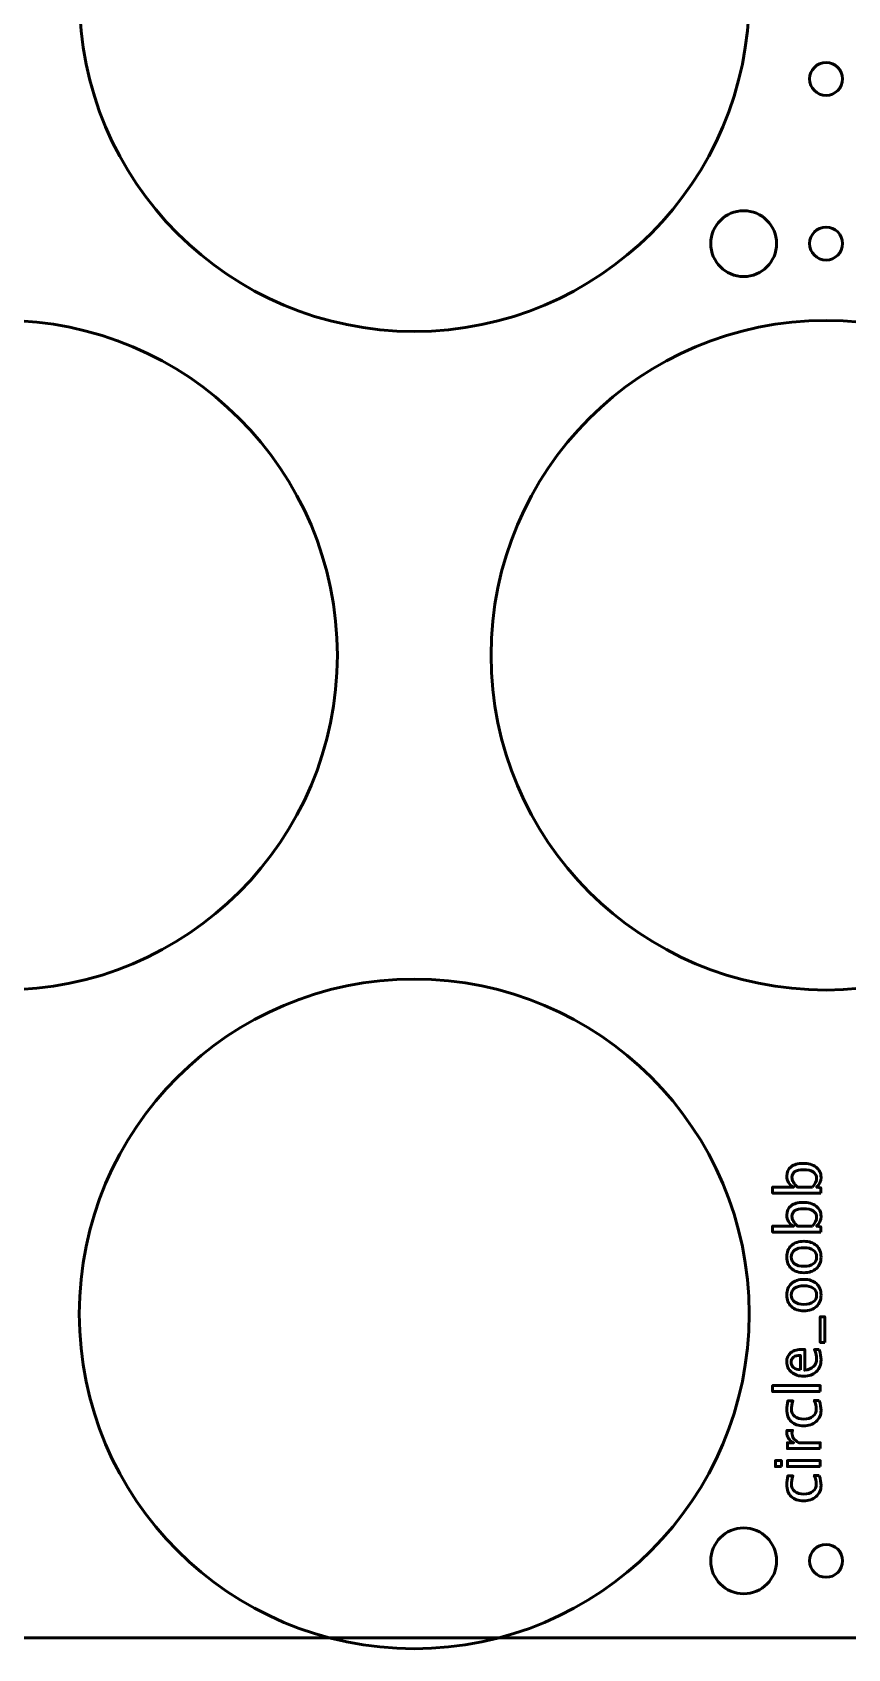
# Model space of a CAD drawing. Header units: centimetres. Extents: x -42.5 to 44.4, y -43.5 to 43.2.
# Drawn here: x -10.23 to -2.8, y -43.55 to -28.82 of the extents above; entities that cross this region are included whole.
import ezdxf

# ---------------------------------------------------------------- set-up
doc = ezdxf.new("R2010")
doc.units = ezdxf.units.CM
doc.header["$MEASUREMENT"] = 0
doc.layers.add('Layer 1', color=7, linetype='Continuous')

msp = doc.modelspace()

# ---------------------------------------------------------------- linework, layer by layer
at = {"layer": 'Layer 1', "lineweight": 53}
for centre, major_axis in [((-6.75, -28.5), (0, 3.05)), ((-10.5, -34.5), (0, 3.05)), ((-3, -34.5), (0, 3.05)), ((-6.75, -40.5), (0, 3.05)), ((-3.74999, -42.74999), (0, 0.30001)), ((-3, -42.75), (0, 0.15))]:
    msp.add_ellipse(centre, major_axis=major_axis, ratio=1, dxfattribs=at)
for points, knots in [([(-20.95, -42.95), (-20.95, -42.95), (-20.95, -14.05), (-20.95, -14.05), (-20.95, -14.05), (-20.95, -13.77386), (-20.72614, -13.55), (-20.45, -13.55), (-20.45, -13.55), (-20.45, -13.55), (-0.55, -13.55), (-0.55, -13.55), (-0.55, -13.55), (-0.27386, -13.55), (-0.05, -13.77386), (-0.05, -14.05), (-0.05, -14.05), (-0.05, -14.05), (-0.05, -42.95), (-0.05, -42.95), (-0.05, -42.95), (-0.05, -43.22614), (-0.27386, -43.45), (-0.55, -43.45), (-0.55, -43.45), (-0.55, -43.45), (-20.45, -43.45), (-20.45, -43.45), (-20.45, -43.45), (-20.72614, -43.45), (-20.95, -43.22614), (-20.95, -42.95)], [0, 0, 0, 0, 0.11111111, 0.11111111, 0.11111111, 0.11111111, 0.22222222, 0.22222222, 0.22222222, 0.22222222, 0.33333333, 0.33333333, 0.33333333, 0.33333333, 0.44444444, 0.44444444, 0.44444444, 0.44444444, 0.55555556, 0.55555556, 0.55555556, 0.55555556, 0.66666667, 0.66666667, 0.66666667, 0.66666667, 0.77777778, 0.77777778, 0.77777778, 0.77777778, 1, 1, 1, 1]), ([(-3.15, -29.25), (-3.15, -29.33284), (-3.08284, -29.4), (-3, -29.4), (-3, -29.4), (-2.91716, -29.4), (-2.85, -29.33284), (-2.85, -29.25), (-2.85, -29.25), (-2.85, -29.16716), (-2.91716, -29.1), (-3, -29.1), (-3, -29.1), (-3.08284, -29.1), (-3.15, -29.16716), (-3.15, -29.25)], [0, 0, 0, 0, 0.2, 0.2, 0.2, 0.2, 0.4, 0.4, 0.4, 0.4, 0.6, 0.6, 0.6, 0.6, 1, 1, 1, 1]), ([(-4.05, -30.75), (-4.05, -30.91569), (-3.91569, -31.05), (-3.75, -31.05), (-3.75, -31.05), (-3.58431, -31.05), (-3.45, -30.91569), (-3.45, -30.75), (-3.45, -30.75), (-3.45, -30.58431), (-3.58431, -30.45), (-3.75, -30.45), (-3.75, -30.45), (-3.91569, -30.45), (-4.05, -30.58431), (-4.05, -30.75)], [0, 0, 0, 0, 0.2, 0.2, 0.2, 0.2, 0.4, 0.4, 0.4, 0.4, 0.6, 0.6, 0.6, 0.6, 1, 1, 1, 1]), ([(-3.15, -30.75), (-3.15, -30.83284), (-3.08284, -30.9), (-3, -30.9), (-3, -30.9), (-2.91716, -30.9), (-2.85, -30.83284), (-2.85, -30.75), (-2.85, -30.75), (-2.85, -30.66716), (-2.91716, -30.6), (-3, -30.6), (-3, -30.6), (-3.08284, -30.6), (-3.15, -30.66716), (-3.15, -30.75)], [0, 0, 0, 0, 0.2, 0.2, 0.2, 0.2, 0.4, 0.4, 0.4, 0.4, 0.6, 0.6, 0.6, 0.6, 1, 1, 1, 1])]:
    msp.add_open_spline(points, degree=3, knots=knots, dxfattribs=at)
at = {"layer": 'Layer 1', "color": 5, "lineweight": 53}
for points, knots in [([(-3.04869, -39.39899), (-3.04869, -39.39899), (-3.48726, -39.39899), (-3.48726, -39.39899), (-3.48726, -39.39899), (-3.48726, -39.39899), (-3.48726, -39.34481), (-3.48726, -39.34481), (-3.48726, -39.34481), (-3.48726, -39.34481), (-3.2947, -39.34481), (-3.2947, -39.34481), (-3.2947, -39.34481), (-3.33656, -39.32261), (-3.35744, -39.28921), (-3.35744, -39.24471), (-3.35744, -39.24471), (-3.35744, -39.20868), (-3.34437, -39.18037), (-3.31812, -39.15967), (-3.31812, -39.15967), (-3.29187, -39.13898), (-3.25603, -39.12863), (-3.21059, -39.12863), (-3.21059, -39.12863), (-3.16111, -39.12863), (-3.12113, -39.14039), (-3.09084, -39.16381), (-3.09084, -39.16381), (-3.06045, -39.18723), (-3.04531, -39.21809), (-3.04531, -39.25628), (-3.04531, -39.25628), (-3.04531, -39.29175), (-3.05885, -39.32129), (-3.08604, -39.34481), (-3.08604, -39.34481), (-3.08604, -39.34481), (-3.04869, -39.35139), (-3.04869, -39.35139), (-3.04869, -39.35139), (-3.04869, -39.35139), (-3.04869, -39.39899), (-3.04869, -39.39899)], [0, 0, 0, 0, 0.08333333, 0.08333333, 0.08333333, 0.08333333, 0.16666667, 0.16666667, 0.16666667, 0.16666667, 0.25, 0.25, 0.25, 0.25, 0.33333333, 0.33333333, 0.33333333, 0.33333333, 0.41666667, 0.41666667, 0.41666667, 0.41666667, 0.5, 0.5, 0.5, 0.5, 0.58333333, 0.58333333, 0.58333333, 0.58333333, 0.66666667, 0.66666667, 0.66666667, 0.66666667, 0.75, 0.75, 0.75, 0.75, 0.83333333, 0.83333333, 0.83333333, 0.83333333, 1, 1, 1, 1]), ([(-3.12339, -39.34481), (-3.09846, -39.31687), (-3.08595, -39.29024), (-3.08595, -39.26494), (-3.08595, -39.26494), (-3.08595, -39.24001), (-3.09639, -39.22072), (-3.11718, -39.20718), (-3.11718, -39.20718), (-3.13797, -39.19354), (-3.16723, -39.18676), (-3.20504, -39.18676), (-3.20504, -39.18676), (-3.27503, -39.18676), (-3.31003, -39.20991), (-3.31003, -39.25619), (-3.31003, -39.25619), (-3.31003, -39.28648), (-3.29366, -39.31602), (-3.26083, -39.34481), (-3.26083, -39.34481), (-3.26083, -39.34481), (-3.12339, -39.34481), (-3.12339, -39.34481)], [0, 0, 0, 0, 0.14285714, 0.14285714, 0.14285714, 0.14285714, 0.28571429, 0.28571429, 0.28571429, 0.28571429, 0.42857143, 0.42857143, 0.42857143, 0.42857143, 0.57142857, 0.57142857, 0.57142857, 0.57142857, 0.71428571, 0.71428571, 0.71428571, 0.71428571, 1, 1, 1, 1]), ([(-3.04869, -39.75421), (-3.04869, -39.75421), (-3.48726, -39.75421), (-3.48726, -39.75421), (-3.48726, -39.75421), (-3.48726, -39.75421), (-3.48726, -39.70003), (-3.48726, -39.70003), (-3.48726, -39.70003), (-3.48726, -39.70003), (-3.2947, -39.70003), (-3.2947, -39.70003), (-3.2947, -39.70003), (-3.33656, -39.67783), (-3.35744, -39.64443), (-3.35744, -39.59993), (-3.35744, -39.59993), (-3.35744, -39.5639), (-3.34437, -39.53559), (-3.31812, -39.51489), (-3.31812, -39.51489), (-3.29187, -39.4942), (-3.25603, -39.48385), (-3.21059, -39.48385), (-3.21059, -39.48385), (-3.16111, -39.48385), (-3.12113, -39.49561), (-3.09084, -39.51903), (-3.09084, -39.51903), (-3.06045, -39.54245), (-3.04531, -39.57331), (-3.04531, -39.6115), (-3.04531, -39.6115), (-3.04531, -39.64697), (-3.05885, -39.67651), (-3.08604, -39.70003), (-3.08604, -39.70003), (-3.08604, -39.70003), (-3.04869, -39.70661), (-3.04869, -39.70661), (-3.04869, -39.70661), (-3.04869, -39.70661), (-3.04869, -39.75421), (-3.04869, -39.75421)], [0, 0, 0, 0, 0.08333333, 0.08333333, 0.08333333, 0.08333333, 0.16666667, 0.16666667, 0.16666667, 0.16666667, 0.25, 0.25, 0.25, 0.25, 0.33333333, 0.33333333, 0.33333333, 0.33333333, 0.41666667, 0.41666667, 0.41666667, 0.41666667, 0.5, 0.5, 0.5, 0.5, 0.58333333, 0.58333333, 0.58333333, 0.58333333, 0.66666667, 0.66666667, 0.66666667, 0.66666667, 0.75, 0.75, 0.75, 0.75, 0.83333333, 0.83333333, 0.83333333, 0.83333333, 1, 1, 1, 1]), ([(-3.12339, -39.70003), (-3.09846, -39.67209), (-3.08595, -39.64546), (-3.08595, -39.62016), (-3.08595, -39.62016), (-3.08595, -39.59523), (-3.09639, -39.57594), (-3.11718, -39.5624), (-3.11718, -39.5624), (-3.13797, -39.54876), (-3.16723, -39.54198), (-3.20504, -39.54198), (-3.20504, -39.54198), (-3.27503, -39.54198), (-3.31003, -39.56513), (-3.31003, -39.61141), (-3.31003, -39.61141), (-3.31003, -39.6417), (-3.29366, -39.67124), (-3.26083, -39.70003), (-3.26083, -39.70003), (-3.26083, -39.70003), (-3.12339, -39.70003), (-3.12339, -39.70003)], [0, 0, 0, 0, 0.14285714, 0.14285714, 0.14285714, 0.14285714, 0.28571429, 0.28571429, 0.28571429, 0.28571429, 0.42857143, 0.42857143, 0.42857143, 0.42857143, 0.57142857, 0.57142857, 0.57142857, 0.57142857, 0.71428571, 0.71428571, 0.71428571, 0.71428571, 1, 1, 1, 1]), ([(-3.04531, -39.98187), (-3.04531, -40.0258), (-3.05932, -40.06061), (-3.08736, -40.08619), (-3.08736, -40.08619), (-3.11539, -40.11188), (-3.15349, -40.12467), (-3.20156, -40.12467), (-3.20156, -40.12467), (-3.24954, -40.12467), (-3.28755, -40.11188), (-3.31549, -40.08619), (-3.31549, -40.08619), (-3.34343, -40.06061), (-3.35744, -40.0258), (-3.35744, -39.98187), (-3.35744, -39.98187), (-3.35744, -39.93793), (-3.34343, -39.90313), (-3.31549, -39.87754), (-3.31549, -39.87754), (-3.28755, -39.85186), (-3.24954, -39.83906), (-3.20156, -39.83906), (-3.20156, -39.83906), (-3.15349, -39.83906), (-3.11539, -39.85186), (-3.08736, -39.87754), (-3.08736, -39.87754), (-3.05932, -39.90313), (-3.04531, -39.93793), (-3.04531, -39.98187)], [0, 0, 0, 0, 0.11111111, 0.11111111, 0.11111111, 0.11111111, 0.22222222, 0.22222222, 0.22222222, 0.22222222, 0.33333333, 0.33333333, 0.33333333, 0.33333333, 0.44444444, 0.44444444, 0.44444444, 0.44444444, 0.55555556, 0.55555556, 0.55555556, 0.55555556, 0.66666667, 0.66666667, 0.66666667, 0.66666667, 0.77777778, 0.77777778, 0.77777778, 0.77777778, 1, 1, 1, 1]), ([(-3.08595, -39.98196), (-3.08595, -39.95515), (-3.09601, -39.93427), (-3.11624, -39.9194), (-3.11624, -39.9194), (-3.13637, -39.90463), (-3.16487, -39.8972), (-3.20156, -39.8972), (-3.20156, -39.8972), (-3.23816, -39.8972), (-3.26657, -39.90463), (-3.2867, -39.9194), (-3.2867, -39.9194), (-3.30674, -39.93427), (-3.3168, -39.95515), (-3.3168, -39.98196), (-3.3168, -39.98196), (-3.3168, -40.00887), (-3.30674, -40.02975), (-3.2867, -40.04443), (-3.2867, -40.04443), (-3.26657, -40.0592), (-3.23816, -40.06653), (-3.20156, -40.06653), (-3.20156, -40.06653), (-3.16487, -40.06653), (-3.13637, -40.0592), (-3.11624, -40.04443), (-3.11624, -40.04443), (-3.09601, -40.02975), (-3.08595, -40.00887), (-3.08595, -39.98196)], [0, 0, 0, 0, 0.11111111, 0.11111111, 0.11111111, 0.11111111, 0.22222222, 0.22222222, 0.22222222, 0.22222222, 0.33333333, 0.33333333, 0.33333333, 0.33333333, 0.44444444, 0.44444444, 0.44444444, 0.44444444, 0.55555556, 0.55555556, 0.55555556, 0.55555556, 0.66666667, 0.66666667, 0.66666667, 0.66666667, 0.77777778, 0.77777778, 0.77777778, 0.77777778, 1, 1, 1, 1]), ([(-3.04531, -40.32862), (-3.04531, -40.37255), (-3.05932, -40.40736), (-3.08736, -40.43294), (-3.08736, -40.43294), (-3.11539, -40.45863), (-3.15349, -40.47142), (-3.20156, -40.47142), (-3.20156, -40.47142), (-3.24954, -40.47142), (-3.28755, -40.45863), (-3.31549, -40.43294), (-3.31549, -40.43294), (-3.34343, -40.40736), (-3.35744, -40.37255), (-3.35744, -40.32862), (-3.35744, -40.32862), (-3.35744, -40.28468), (-3.34343, -40.24988), (-3.31549, -40.22429), (-3.31549, -40.22429), (-3.28755, -40.19861), (-3.24954, -40.18581), (-3.20156, -40.18581), (-3.20156, -40.18581), (-3.15349, -40.18581), (-3.11539, -40.19861), (-3.08736, -40.22429), (-3.08736, -40.22429), (-3.05932, -40.24988), (-3.04531, -40.28468), (-3.04531, -40.32862)], [0, 0, 0, 0, 0.11111111, 0.11111111, 0.11111111, 0.11111111, 0.22222222, 0.22222222, 0.22222222, 0.22222222, 0.33333333, 0.33333333, 0.33333333, 0.33333333, 0.44444444, 0.44444444, 0.44444444, 0.44444444, 0.55555556, 0.55555556, 0.55555556, 0.55555556, 0.66666667, 0.66666667, 0.66666667, 0.66666667, 0.77777778, 0.77777778, 0.77777778, 0.77777778, 1, 1, 1, 1]), ([(-3.08595, -40.32871), (-3.08595, -40.3019), (-3.09601, -40.28102), (-3.11624, -40.26615), (-3.11624, -40.26615), (-3.13637, -40.25138), (-3.16487, -40.24395), (-3.20156, -40.24395), (-3.20156, -40.24395), (-3.23816, -40.24395), (-3.26657, -40.25138), (-3.2867, -40.26615), (-3.2867, -40.26615), (-3.30674, -40.28102), (-3.3168, -40.3019), (-3.3168, -40.32871), (-3.3168, -40.32871), (-3.3168, -40.35562), (-3.30674, -40.3765), (-3.2867, -40.39118), (-3.2867, -40.39118), (-3.26657, -40.40595), (-3.23816, -40.41328), (-3.20156, -40.41328), (-3.20156, -40.41328), (-3.16487, -40.41328), (-3.13637, -40.40595), (-3.11624, -40.39118), (-3.11624, -40.39118), (-3.09601, -40.3765), (-3.08595, -40.35562), (-3.08595, -40.32871)], [0, 0, 0, 0, 0.11111111, 0.11111111, 0.11111111, 0.11111111, 0.22222222, 0.22222222, 0.22222222, 0.22222222, 0.33333333, 0.33333333, 0.33333333, 0.33333333, 0.44444444, 0.44444444, 0.44444444, 0.44444444, 0.55555556, 0.55555556, 0.55555556, 0.55555556, 0.66666667, 0.66666667, 0.66666667, 0.66666667, 0.77777778, 0.77777778, 0.77777778, 0.77777778, 1, 1, 1, 1]), ([(-3.01144, -40.76041), (-3.01144, -40.76041), (-3.05208, -40.76041), (-3.05208, -40.76041), (-3.05208, -40.76041), (-3.05208, -40.76041), (-3.05208, -40.52561), (-3.05208, -40.52561), (-3.05208, -40.52561), (-3.05208, -40.52561), (-3.01144, -40.52561), (-3.01144, -40.52561), (-3.01144, -40.52561), (-3.01144, -40.52561), (-3.01144, -40.76041), (-3.01144, -40.76041)], [0, 0, 0, 0, 0.2, 0.2, 0.2, 0.2, 0.4, 0.4, 0.4, 0.4, 0.6, 0.6, 0.6, 0.6, 1, 1, 1, 1]), ([(-3.06168, -40.82486), (-3.05076, -40.86126), (-3.04531, -40.8924), (-3.04531, -40.91837), (-3.04531, -40.91837), (-3.04531, -40.96267), (-3.05998, -40.9987), (-3.08924, -41.02646), (-3.08924, -41.02646), (-3.1185, -41.05421), (-3.15641, -41.06813), (-3.20307, -41.06813), (-3.20307, -41.06813), (-3.24832, -41.06813), (-3.28548, -41.0559), (-3.31454, -41.03135), (-3.31454, -41.03135), (-3.34352, -41.00679), (-3.35801, -40.97537), (-3.35801, -40.93709), (-3.35801, -40.93709), (-3.35801, -40.90087), (-3.34512, -40.87283), (-3.31934, -40.85308), (-3.31934, -40.85308), (-3.29357, -40.83332), (-3.25707, -40.82345), (-3.20975, -40.82345), (-3.20975, -40.82345), (-3.20975, -40.82345), (-3.19319, -40.82373), (-3.19319, -40.82373), (-3.19319, -40.82373), (-3.19319, -40.82373), (-3.19319, -41.01282), (-3.19319, -41.01282), (-3.19319, -41.01282), (-3.12169, -41.00491), (-3.08595, -40.97001), (-3.08595, -40.90821), (-3.08595, -40.90821), (-3.08595, -40.88553), (-3.09234, -40.85778), (-3.10514, -40.82486), (-3.10514, -40.82486), (-3.10514, -40.82486), (-3.06168, -40.82486), (-3.06168, -40.82486)], [0, 0, 0, 0, 0.07692308, 0.07692308, 0.07692308, 0.07692308, 0.15384615, 0.15384615, 0.15384615, 0.15384615, 0.23076923, 0.23076923, 0.23076923, 0.23076923, 0.30769231, 0.30769231, 0.30769231, 0.30769231, 0.38461538, 0.38461538, 0.38461538, 0.38461538, 0.46153846, 0.46153846, 0.46153846, 0.46153846, 0.53846154, 0.53846154, 0.53846154, 0.53846154, 0.61538462, 0.61538462, 0.61538462, 0.61538462, 0.69230769, 0.69230769, 0.69230769, 0.69230769, 0.76923077, 0.76923077, 0.76923077, 0.76923077, 0.84615385, 0.84615385, 0.84615385, 0.84615385, 1, 1, 1, 1]), ([(-3.23383, -41.00999), (-3.23383, -41.00999), (-3.23383, -40.87791), (-3.23383, -40.87791), (-3.23383, -40.87791), (-3.28952, -40.87791), (-3.31737, -40.8987), (-3.31737, -40.94019), (-3.31737, -40.94019), (-3.31737, -40.98196), (-3.28952, -41.0052), (-3.23383, -41.00999)], [0, 0, 0, 0, 0.25, 0.25, 0.25, 0.25, 0.5, 0.5, 0.5, 0.5, 1, 1, 1, 1]), ([(-3.05208, -41.20754), (-3.05208, -41.20754), (-3.48726, -41.20754), (-3.48726, -41.20754), (-3.48726, -41.20754), (-3.48726, -41.20754), (-3.48726, -41.15336), (-3.48726, -41.15336), (-3.48726, -41.15336), (-3.48726, -41.15336), (-3.05208, -41.15336), (-3.05208, -41.15336), (-3.05208, -41.15336), (-3.05208, -41.15336), (-3.05208, -41.20754), (-3.05208, -41.20754)], [0, 0, 0, 0, 0.2, 0.2, 0.2, 0.2, 0.4, 0.4, 0.4, 0.4, 0.6, 0.6, 0.6, 0.6, 1, 1, 1, 1]), ([(-3.06111, -41.28892), (-3.05057, -41.32401), (-3.04531, -41.3543), (-3.04531, -41.37979), (-3.04531, -41.37979), (-3.04531, -41.42025), (-3.06026, -41.45374), (-3.09009, -41.48036), (-3.09009, -41.48036), (-3.12, -41.50698), (-3.15772, -41.52034), (-3.20316, -41.52034), (-3.20316, -41.52034), (-3.2517, -41.52034), (-3.28962, -41.50717), (-3.31671, -41.48083), (-3.31671, -41.48083), (-3.3439, -41.45449), (-3.35744, -41.41771), (-3.35744, -41.37048), (-3.35744, -41.37048), (-3.35744, -41.34725), (-3.35424, -41.32109), (-3.34785, -41.29231), (-3.34785, -41.29231), (-3.34785, -41.29231), (-3.30213, -41.29231), (-3.30213, -41.29231), (-3.30213, -41.29231), (-3.31116, -41.32288), (-3.31567, -41.34781), (-3.31567, -41.367), (-3.31567, -41.367), (-3.31567, -41.39485), (-3.30523, -41.41714), (-3.28444, -41.43379), (-3.28444, -41.43379), (-3.26365, -41.45044), (-3.2359, -41.45882), (-3.20128, -41.45882), (-3.20128, -41.45882), (-3.1677, -41.45882), (-3.1406, -41.45016), (-3.11981, -41.43295), (-3.11981, -41.43295), (-3.09912, -41.41573), (-3.08877, -41.39325), (-3.08877, -41.36531), (-3.08877, -41.36531), (-3.08877, -41.34057), (-3.09517, -41.31517), (-3.10796, -41.28892), (-3.10796, -41.28892), (-3.10796, -41.28892), (-3.06111, -41.28892), (-3.06111, -41.28892)], [0, 0, 0, 0, 0.06666667, 0.06666667, 0.06666667, 0.06666667, 0.13333333, 0.13333333, 0.13333333, 0.13333333, 0.2, 0.2, 0.2, 0.2, 0.26666667, 0.26666667, 0.26666667, 0.26666667, 0.33333333, 0.33333333, 0.33333333, 0.33333333, 0.4, 0.4, 0.4, 0.4, 0.46666667, 0.46666667, 0.46666667, 0.46666667, 0.53333333, 0.53333333, 0.53333333, 0.53333333, 0.6, 0.6, 0.6, 0.6, 0.66666667, 0.66666667, 0.66666667, 0.66666667, 0.73333333, 0.73333333, 0.73333333, 0.73333333, 0.8, 0.8, 0.8, 0.8, 0.86666667, 0.86666667, 0.86666667, 0.86666667, 1, 1, 1, 1]), ([(-3.05208, -41.72758), (-3.05208, -41.72758), (-3.35123, -41.72758), (-3.35123, -41.72758), (-3.35123, -41.72758), (-3.35123, -41.72758), (-3.35123, -41.6734), (-3.35123, -41.6734), (-3.35123, -41.6734), (-3.35123, -41.6734), (-3.2947, -41.6734), (-3.2947, -41.6734), (-3.2947, -41.6734), (-3.33656, -41.65185), (-3.35744, -41.62062), (-3.35744, -41.57961), (-3.35744, -41.57961), (-3.35744, -41.57406), (-3.35697, -41.56822), (-3.35603, -41.5622), (-3.35603, -41.5622), (-3.35603, -41.5622), (-3.30533, -41.5622), (-3.30533, -41.5622), (-3.30533, -41.5622), (-3.30843, -41.57161), (-3.31003, -41.57989), (-3.31003, -41.58704), (-3.31003, -41.58704), (-3.31003, -41.62147), (-3.28971, -41.65026), (-3.24898, -41.6734), (-3.24898, -41.6734), (-3.24898, -41.6734), (-3.05208, -41.6734), (-3.05208, -41.6734), (-3.05208, -41.6734), (-3.05208, -41.6734), (-3.05208, -41.72758), (-3.05208, -41.72758)], [0, 0, 0, 0, 0.09090909, 0.09090909, 0.09090909, 0.09090909, 0.18181818, 0.18181818, 0.18181818, 0.18181818, 0.27272727, 0.27272727, 0.27272727, 0.27272727, 0.36363636, 0.36363636, 0.36363636, 0.36363636, 0.45454545, 0.45454545, 0.45454545, 0.45454545, 0.54545455, 0.54545455, 0.54545455, 0.54545455, 0.63636364, 0.63636364, 0.63636364, 0.63636364, 0.72727273, 0.72727273, 0.72727273, 0.72727273, 0.81818182, 0.81818182, 0.81818182, 0.81818182, 1, 1, 1, 1]), ([(-3.40598, -41.8907), (-3.40598, -41.8907), (-3.46017, -41.8907), (-3.46017, -41.8907), (-3.46017, -41.8907), (-3.46017, -41.8907), (-3.46017, -41.83652), (-3.46017, -41.83652), (-3.46017, -41.83652), (-3.46017, -41.83652), (-3.40598, -41.83652), (-3.40598, -41.83652), (-3.40598, -41.83652), (-3.40598, -41.83652), (-3.40598, -41.8907), (-3.40598, -41.8907)], [0, 0, 0, 0, 0.2, 0.2, 0.2, 0.2, 0.4, 0.4, 0.4, 0.4, 0.6, 0.6, 0.6, 0.6, 1, 1, 1, 1]), ([(-3.05208, -41.8907), (-3.05208, -41.8907), (-3.35123, -41.8907), (-3.35123, -41.8907), (-3.35123, -41.8907), (-3.35123, -41.8907), (-3.35123, -41.83652), (-3.35123, -41.83652), (-3.35123, -41.83652), (-3.35123, -41.83652), (-3.05208, -41.83652), (-3.05208, -41.83652), (-3.05208, -41.83652), (-3.05208, -41.83652), (-3.05208, -41.8907), (-3.05208, -41.8907)], [0, 0, 0, 0, 0.2, 0.2, 0.2, 0.2, 0.4, 0.4, 0.4, 0.4, 0.6, 0.6, 0.6, 0.6, 1, 1, 1, 1]), ([(-3.06111, -41.97208), (-3.05057, -42.00717), (-3.04531, -42.03746), (-3.04531, -42.06295), (-3.04531, -42.06295), (-3.04531, -42.10341), (-3.06026, -42.1369), (-3.09009, -42.16352), (-3.09009, -42.16352), (-3.12, -42.19014), (-3.15772, -42.2035), (-3.20316, -42.2035), (-3.20316, -42.2035), (-3.2517, -42.2035), (-3.28962, -42.19033), (-3.31671, -42.16399), (-3.31671, -42.16399), (-3.3439, -42.13765), (-3.35744, -42.10087), (-3.35744, -42.05364), (-3.35744, -42.05364), (-3.35744, -42.03041), (-3.35424, -42.00425), (-3.34785, -41.97547), (-3.34785, -41.97547), (-3.34785, -41.97547), (-3.30213, -41.97547), (-3.30213, -41.97547), (-3.30213, -41.97547), (-3.31116, -42.00604), (-3.31567, -42.03097), (-3.31567, -42.05016), (-3.31567, -42.05016), (-3.31567, -42.07801), (-3.30523, -42.1003), (-3.28444, -42.11695), (-3.28444, -42.11695), (-3.26365, -42.1336), (-3.2359, -42.14198), (-3.20128, -42.14198), (-3.20128, -42.14198), (-3.1677, -42.14198), (-3.1406, -42.13332), (-3.11981, -42.11611), (-3.11981, -42.11611), (-3.09912, -42.09889), (-3.08877, -42.07641), (-3.08877, -42.04847), (-3.08877, -42.04847), (-3.08877, -42.02373), (-3.09517, -41.99833), (-3.10796, -41.97208), (-3.10796, -41.97208), (-3.10796, -41.97208), (-3.06111, -41.97208), (-3.06111, -41.97208)], [0, 0, 0, 0, 0.06666667, 0.06666667, 0.06666667, 0.06666667, 0.13333333, 0.13333333, 0.13333333, 0.13333333, 0.2, 0.2, 0.2, 0.2, 0.26666667, 0.26666667, 0.26666667, 0.26666667, 0.33333333, 0.33333333, 0.33333333, 0.33333333, 0.4, 0.4, 0.4, 0.4, 0.46666667, 0.46666667, 0.46666667, 0.46666667, 0.53333333, 0.53333333, 0.53333333, 0.53333333, 0.6, 0.6, 0.6, 0.6, 0.66666667, 0.66666667, 0.66666667, 0.66666667, 0.73333333, 0.73333333, 0.73333333, 0.73333333, 0.8, 0.8, 0.8, 0.8, 0.86666667, 0.86666667, 0.86666667, 0.86666667, 1, 1, 1, 1])]:
    msp.add_open_spline(points, degree=3, knots=knots, dxfattribs=at)

doc.saveas('drawing.dxf')
